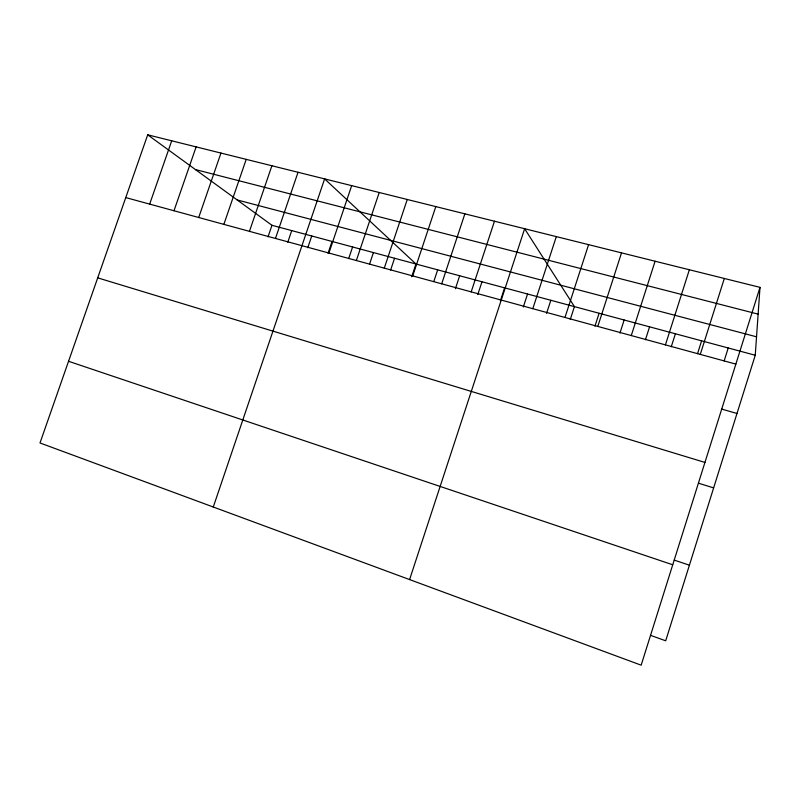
<?xml version="1.0" encoding="UTF-8"?>
<svg xmlns="http://www.w3.org/2000/svg" width="800" height="800" viewBox="0 0 800 800"><rect width="100%" height="100%" fill="white"/><g stroke="black" fill="none" stroke-linecap="round" stroke-linejoin="round"><path stroke-width="1.2" d="M650.58 635.36L665.69 640.8L755.25 355.25L760 287.36L147.7 134.82L40 442.96L641.16 665.18L760 287.36M724.14 360.94L728.22 347.98M697.53 353.68L701.61 340.82M700.28 354.4L724.32 278.47M645.45 339.75L649.58 326.83M665.43 344.89L689.36 269.76M671.25 346.8L675.4 333.77M619.95 333.09L624.16 320M631.27 335.57L655.1 261.23M594.92 326.25L599.11 313.26M597.8 326.43L621.52 252.86M546.57 313.35L550.83 300.28M564.98 317.47L588.59 244.66M570.26 319.51L574.43 306.62L524.64 228.73L409.59 579.58M523.32 306.99L527.55 294.02M532.8 308.69L556.31 236.61M500.39 300.73L504.61 287.85M455.39 288.74L459.67 275.77M471.19 291.87L494.48 221.21M477.78 294.55L481.99 281.77M433.79 281.56L437.67 269.85M441.69 283.82L464.88 213.84M384.28 268.15L407.26 199.48M390.61 270.06L394.56 258.26M411.71 276.8L415.97 264.01L324.62 178.9L213.27 507.01M412.72 275.91L435.81 206.6M356.35 260.53L379.22 192.5M369.51 264.3L373.44 252.58M328.04 253.27L332.04 241.45M328.91 253.04L351.68 185.64M348.68 258.61L352.6 246.98M287.76 242.27L291.73 230.61M307.77 247.74L311.75 235.99M268.01 236.88L271.97 225.29L147.7 134.82M275.47 238.45L298.03 172.27M223.86 224.37L246.21 159.36M249.44 231.35L271.9 165.76M198.71 217.5L220.96 153.07M173.99 210.75L196.13 146.89M149.67 204.12L171.72 140.8M195.41 169.56L758.13 314.13M237.15 199.94L756.54 336.81M271.97 225.29L755.25 355.25M125.76 197.59L735.86 364.11M721.74 409.1L736.99 413.48M97.71 277.86L704.94 462.43M698.45 483.18L713.65 487.9M674.25 560.11L689.4 565.19M68.55 361.29L672.74 564.78"/></g></svg>
